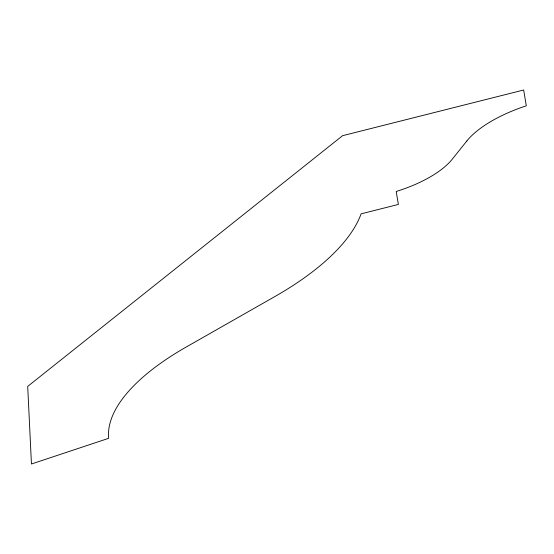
<?xml version="1.0" encoding="UTF-8"?>
<svg xmlns="http://www.w3.org/2000/svg" width="554" height="554" viewBox="0 0 554 554"><rect width="100%" height="100%" fill="white"/><g stroke="black" fill="none" stroke-linecap="round" stroke-linejoin="round"><path stroke-width="0.83" d="M466.863 140.951L452.182 159.275A79.485 32.457 -15.1 0 1 396.207 191.476L398.374 204.44L361.104 213.844A247.382 101.015 -15.1 0 1 274.632 296.681L186.019 347.143A213.338 87.11 -15.1 0 0 108.716 438.297L31.446 464.003L27.7 386.401L342.58 135.688L523.662 89.997L526.3 105.807A89.665 36.612 -15.1 0 0 466.863 140.951"/></g></svg>
